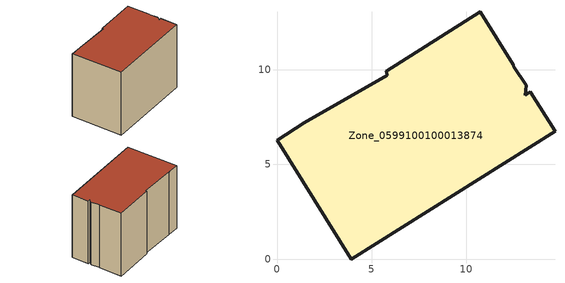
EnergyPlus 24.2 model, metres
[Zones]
Zone_0599100100013874
 floor ground (C_G): 12.51,10.27 12.52,10.16 13.19,9.18 13.13,8.66 13.4,8.84 14.7,6.76 3.94,0 0,6.29 1.44,7.2 5.84,9.71 5.77,9.92 10.76,13.07 z0
 wall outside (C_F): 14.7,6.76 13.4,8.84 13.13,8.66 13.19,9.18 12.52,10.16 12.51,10.27 10.76,13.07 5.77,9.92 5.84,9.71 1.44,7.2 0,6.29 3.94,0 14.7,6.76 z0:9.66
 roof outside (C_R): 5.84,9.71 1.44,7.2 0,6.29 3.94,0 14.7,6.76 13.4,8.84 13.13,8.66 13.19,9.18 12.52,10.16 12.51,10.27 10.76,13.07 5.77,9.92 z9.66
[BUILDING]
Pand.0599100100013874: North Axis=0; Terrain=City; Loads Convergence Tolerance Value=0.04; Temperature Convergence Tolerance Value=0.4; Solar Distribution=FullExterior; Maximum Number of Warmup Days=25; Minimum Number of Warmup Days=1
[Site:Location]
Rotterdam.The.Hague.AP_ZH_NLD Design_Conditions: Latitude=51.96; Longitude=4.45; Time Zone=1; Elevation=-4.5
[SITE:GROUNDTEMPERATURE:BUILDINGSURFACE]
18, 18, 18, 18, 18, 18, 18, 18, 18, 18, 18, 18
[MATERIAL] Thermal Absorptance=0.9; Solar Absorptance=0.7; Visible Absorptance=0.7
Name | Roughness | Thickness | Conductivity | Density | Specific Heat
G.D.2015-2018 | MediumSmooth | 0.15 | 0.0428571 | 540 | 1210
F.D.2015-2018 | Rough | 0.3 | 0.0666667 | 1920 | 840
R.D.2015-2018 | MediumRough | 0.2 | 0.0333333 | 1500 | 1000
[CONSTRUCTION]
C_G: G.D.2015-2018
C_F: F.D.2015-2018
C_R: R.D.2015-2018
[ZONE]
Zone_0599100100013874: Type=1; Multiplier=1; Ceiling Height=Autocalculate; Volume=Autocalculate; Floor Area=autocalculate; Part of Total Floor Area=Yes
[ZONEINFILTRATION:DESIGNFLOWRATE]
Infil_Zone_0599100100013874: Zone or ZoneList or Space or SpaceList=Zone_0599100100013874; Schedule=AlwaysOn; Design Flow Rate Calculation Method=Flow/Area; Flow Rate per Floor Area=0.0021; Constant Term Coefficient=1; Temperature Term Coefficient=0; Velocity Term Coefficient=0; Velocity Squared Term Coefficient=0
[HVACTEMPLATE:ZONE:IDEALLOADSAIRSYSTEM]
Zone_0599100100013874: Maximum Heating Supply Air Temperature=50; Minimum Cooling Supply Air Temperature=13; Maximum Heating Supply Air Humidity Ratio=0.0156; Minimum Cooling Supply Air Humidity Ratio=0.0077; Heating Limit=NoLimit; Cooling Limit=NoLimit; Dehumidification Control Type=ConstantSensibleHeatRatio; Cooling Sensible Heat Ratio=0.7; Dehumidification Setpoint=60; Humidification Control Type=None; Humidification Setpoint=30; Outdoor Air Method=None; Outdoor Air Flow Rate per Person=0.00944; Outdoor Air Flow Rate per Zone Floor Area=0; Outdoor Air Flow Rate per Zone=0; Demand Controlled Ventilation Type=None; Outdoor Air Economizer Type=NoEconomizer; Heat Recovery Type=None; Sensible Heat Recovery Effectiveness=0.7; Latent Heat Recovery Effectiveness=0.65
[ZONECONTROL:THERMOSTAT]
ThermostatControl_Zone_0599100100013874: Zone or ZoneList=Zone_0599100100013874; Control Type Schedule=DualSetpointControlType; Control 1=Thermostat_Zone_0599100100013874; Temperature Difference Between Cutout And Setpoint=0
[THERMOSTATSETPOINT:DUALSETPOINT]
Thermostat_Zone_0599100100013874: Heating Setpoint Temperature Schedule=HeatingSetpoint_Zone_0599100100013874; Cooling Setpoint Temperature Schedule=CoolingSetpoint_Zone_0599100100013874
[SCHEDULE:COMPACT]
HeatingSetpoint_Zone_0599100100013874: Through: 12/31, For: AllDays, Until: 24:00, 21
CoolingSetpoint_Zone_0599100100013874: Through: 12/31, For: AllDays, Until: 24:00, 24
DualSetpointControlType: Through: 12/31, For: AllDays, Until: 24:00, 4
AlwaysOn: Through: 12/31, For: AllDays, Until: 24:00, 1
